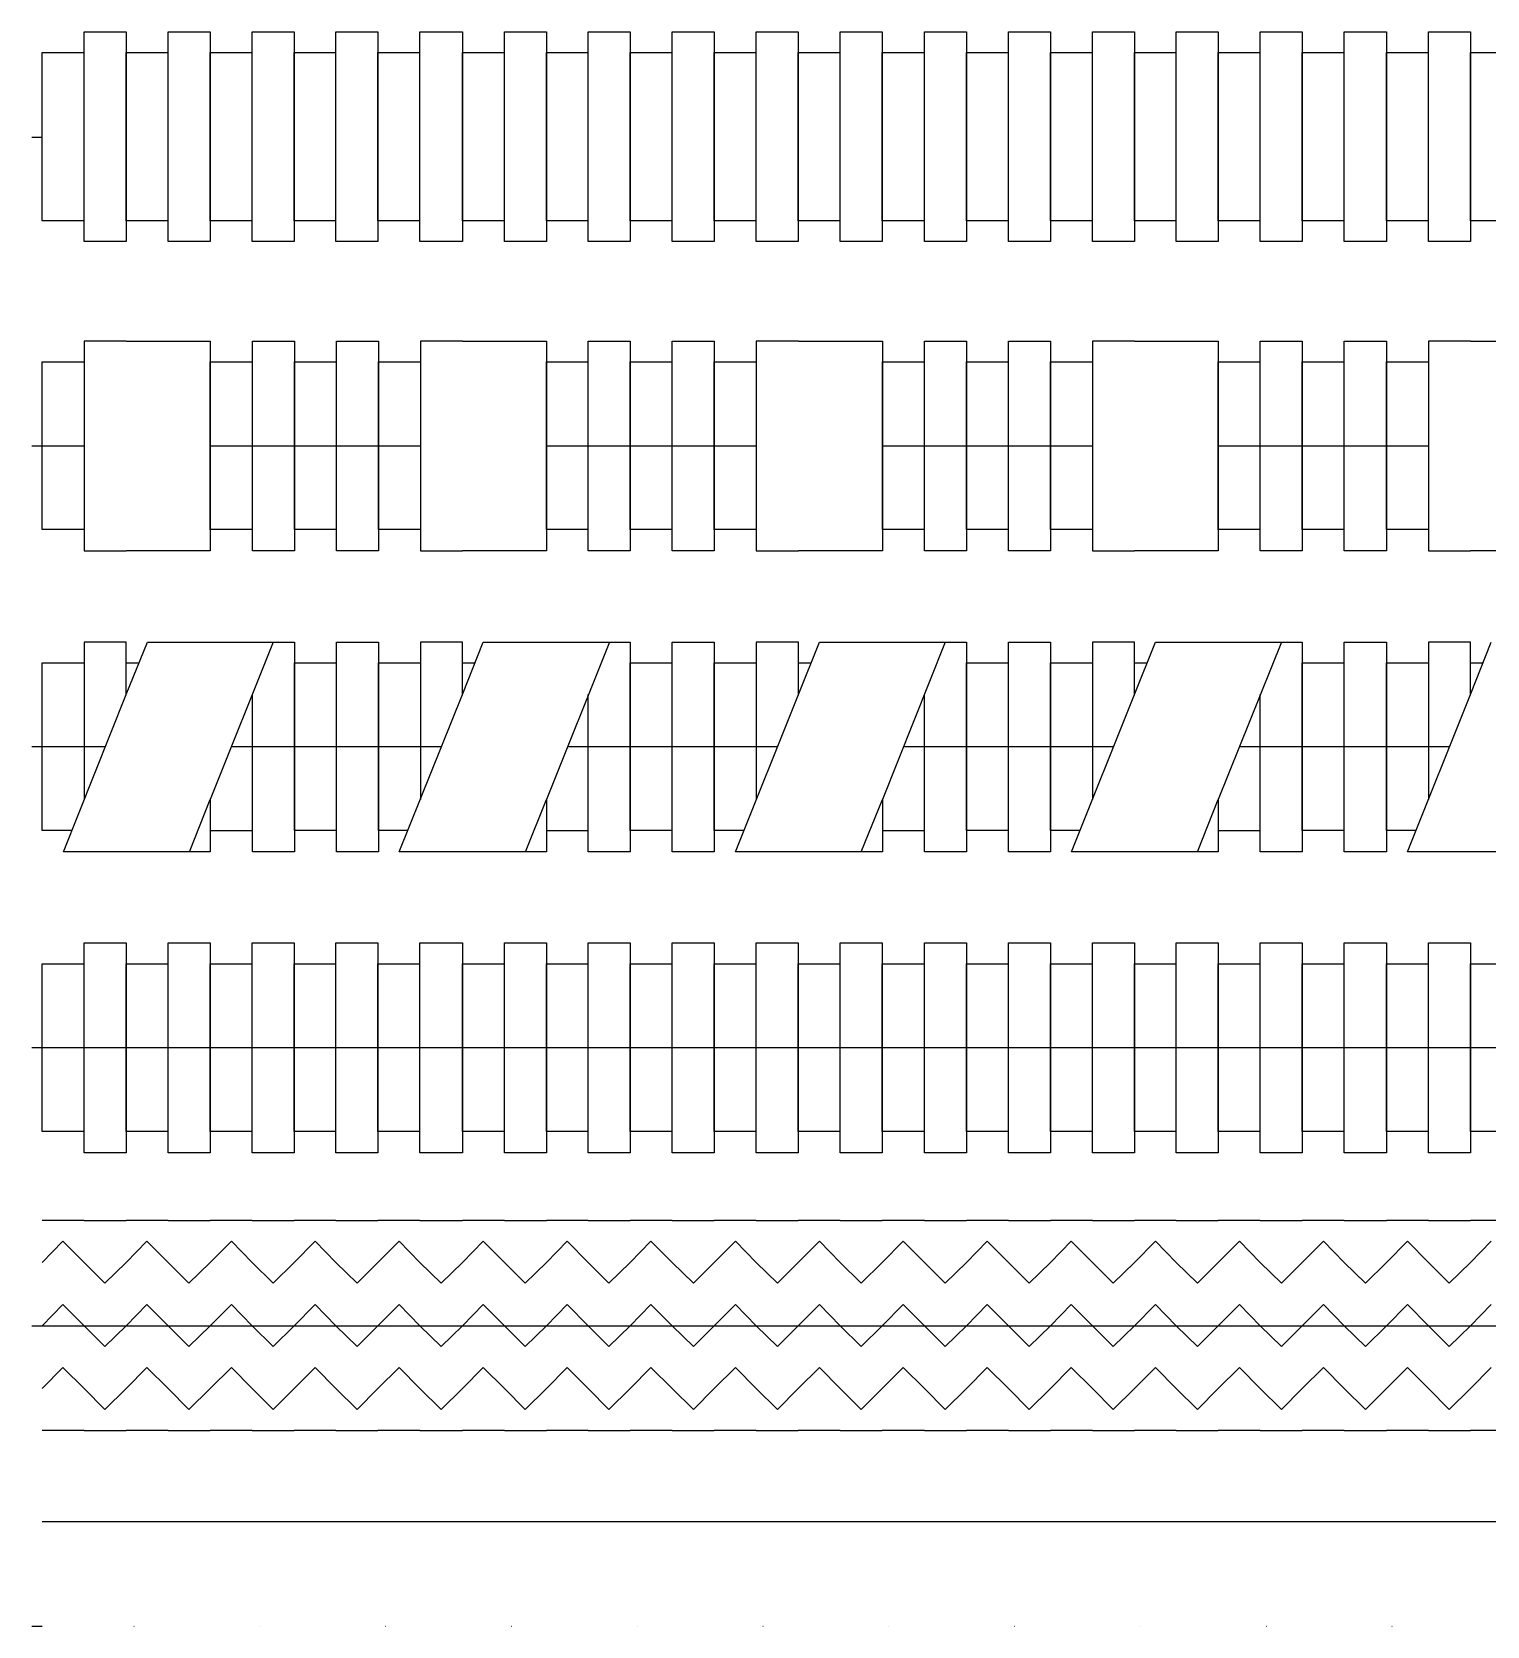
# Model space of a CAD drawing. Header units: inches. Extents: x 47316 to 59086, y 3141 to 11743.
# Drawn here: x 57351.02 to 57385.72, y 7499.19 to 7537.21 of the extents above; entities that cross this region are included whole.
import ezdxf

# ---------------------------------------------------------------- set-up
doc = ezdxf.new("R2010")
doc.units = ezdxf.units.IN
doc.header["$MEASUREMENT"] = 0

msp = doc.modelspace()

# ---------------------------------------------------------------- linework, layer by layer
at = {"color": 0, "lineweight": -3}
for p, q in [((57352.263, 7537.214), (57353.264, 7537.214)), ((57352.263, 7532.211), (57352.263, 7537.214)), ((57353.264, 7537.214), (57353.264, 7532.211)), ((57354.265, 7537.214), (57355.265, 7537.214)), ((57354.265, 7532.211), (57354.265, 7537.214)), ((57355.265, 7537.214), (57355.265, 7532.211)), ((57356.266, 7537.214), (57357.266, 7537.214)), ((57356.266, 7532.211), (57356.266, 7537.214)), ((57357.266, 7537.214), (57357.266, 7532.211)), ((57358.267, 7537.214), (57359.268, 7537.214)), ((57358.267, 7532.211), (57358.267, 7537.214)), ((57359.268, 7537.214), (57359.268, 7532.211)), ((57360.268, 7537.214), (57361.281, 7537.214)), ((57360.268, 7532.211), (57360.268, 7537.214)), ((57361.281, 7537.214), (57361.281, 7532.211)), ((57362.282, 7537.214), (57363.283, 7537.214)), ((57362.282, 7532.211), (57362.282, 7537.214)), ((57363.283, 7537.214), (57363.283, 7532.211)), ((57364.283, 7537.214), (57365.284, 7537.214)), ((57364.283, 7532.211), (57364.283, 7537.214)), ((57365.284, 7537.214), (57365.284, 7532.211)), ((57366.284, 7537.214), (57367.285, 7537.214)), ((57366.284, 7532.211), (57366.284, 7537.214)), ((57367.285, 7537.214), (57367.285, 7532.211)), ((57368.286, 7537.214), (57369.286, 7537.214)), ((57368.286, 7532.211), (57368.286, 7537.214)), ((57369.286, 7537.214), (57369.286, 7532.211)), ((57370.287, 7537.214), (57371.287, 7537.214)), ((57370.287, 7532.211), (57370.287, 7537.214)), ((57371.287, 7537.214), (57371.287, 7532.211)), ((57372.3, 7537.214), (57373.301, 7537.214)), ((57372.3, 7532.211), (57372.3, 7537.214)), ((57373.301, 7537.214), (57373.301, 7532.211)), ((57374.302, 7537.214), (57375.302, 7537.214)), ((57374.302, 7532.211), (57374.302, 7537.214)), ((57375.302, 7537.214), (57375.302, 7532.211)), ((57376.303, 7537.214), (57377.304, 7537.214)), ((57376.303, 7532.211), (57376.303, 7537.214)), ((57377.304, 7537.214), (57377.304, 7532.211)), ((57378.304, 7537.214), (57379.305, 7537.214)), ((57378.304, 7532.211), (57378.304, 7537.214)), ((57379.305, 7537.214), (57379.305, 7532.211)), ((57380.305, 7537.214), (57381.306, 7537.214)), ((57380.305, 7532.211), (57380.305, 7537.214)), ((57381.306, 7537.214), (57381.306, 7532.211)), ((57382.307, 7537.214), (57383.32, 7537.214)), ((57382.307, 7532.211), (57382.307, 7537.214)), ((57383.32, 7537.214), (57383.32, 7532.211)), ((57384.32, 7537.214), (57385.321, 7537.214)), ((57384.32, 7532.211), (57384.32, 7537.214)), ((57385.321, 7537.214), (57385.321, 7532.211)), ((57351.263, 7532.705), (57351.263, 7536.72)), ((57351.263, 7536.72), (57352.263, 7536.72)), ((57353.264, 7532.705), (57353.264, 7536.72)), ((57353.264, 7536.72), (57354.265, 7536.72)), ((57355.265, 7532.705), (57355.265, 7536.72)), ((57355.265, 7536.72), (57356.266, 7536.72)), ((57357.266, 7532.705), (57357.266, 7536.72)), ((57357.266, 7536.72), (57358.267, 7536.72)), ((57359.268, 7532.705), (57359.268, 7536.72)), ((57359.268, 7536.72), (57360.268, 7536.72)), ((57361.281, 7532.705), (57361.281, 7536.72)), ((57361.281, 7536.72), (57362.282, 7536.72)), ((57363.283, 7532.705), (57363.283, 7536.72)), ((57363.283, 7536.72), (57364.283, 7536.72)), ((57365.284, 7532.705), (57365.284, 7536.72)), ((57365.284, 7536.72), (57366.284, 7536.72)), ((57367.285, 7532.705), (57367.285, 7536.72)), ((57367.285, 7536.72), (57368.286, 7536.72)), ((57369.286, 7532.705), (57369.286, 7536.72)), ((57369.286, 7536.72), (57370.287, 7536.72)), ((57371.287, 7532.705), (57371.287, 7536.72)), ((57371.287, 7536.72), (57372.3, 7536.72)), ((57373.301, 7532.705), (57373.301, 7536.72)), ((57373.301, 7536.72), (57374.302, 7536.72)), ((57375.302, 7532.705), (57375.302, 7536.72)), ((57375.302, 7536.72), (57376.303, 7536.72)), ((57377.304, 7532.705), (57377.304, 7536.72)), ((57377.304, 7536.72), (57378.304, 7536.72)), ((57379.305, 7532.705), (57379.305, 7536.72)), ((57379.305, 7536.72), (57380.305, 7536.72)), ((57381.306, 7532.705), (57381.306, 7536.72)), ((57381.306, 7536.72), (57382.307, 7536.72)), ((57383.32, 7532.705), (57383.32, 7536.72)), ((57383.32, 7536.72), (57384.32, 7536.72)), ((57385.321, 7532.705), (57385.321, 7536.72)), ((57385.321, 7536.72), (57386.321, 7536.72)), ((57351.016, 7534.706), (57351.263, 7534.706)), ((57352.263, 7532.705), (57351.263, 7532.705)), ((57354.265, 7532.705), (57353.264, 7532.705)), ((57356.266, 7532.705), (57355.265, 7532.705)), ((57358.267, 7532.705), (57357.266, 7532.705)), ((57360.268, 7532.705), (57359.268, 7532.705)), ((57362.282, 7532.705), (57361.281, 7532.705)), ((57364.283, 7532.705), (57363.283, 7532.705)), ((57366.284, 7532.705), (57365.284, 7532.705)), ((57368.286, 7532.705), (57367.285, 7532.705)), ((57370.287, 7532.705), (57369.286, 7532.705)), ((57372.3, 7532.705), (57371.287, 7532.705)), ((57374.302, 7532.705), (57373.301, 7532.705)), ((57376.303, 7532.705), (57375.302, 7532.705)), ((57378.304, 7532.705), (57377.304, 7532.705)), ((57380.305, 7532.705), (57379.305, 7532.705)), ((57382.307, 7532.705), (57381.306, 7532.705)), ((57384.32, 7532.705), (57383.32, 7532.705)), ((57386.321, 7532.705), (57385.321, 7532.705)), ((57353.264, 7532.211), (57352.263, 7532.211)), ((57355.265, 7532.211), (57354.265, 7532.211)), ((57357.266, 7532.211), (57356.266, 7532.211)), ((57359.268, 7532.211), (57358.267, 7532.211)), ((57361.281, 7532.211), (57360.268, 7532.211)), ((57363.283, 7532.211), (57362.282, 7532.211)), ((57365.284, 7532.211), (57364.283, 7532.211)), ((57367.285, 7532.211), (57366.284, 7532.211)), ((57369.286, 7532.211), (57368.286, 7532.211)), ((57371.287, 7532.211), (57370.287, 7532.211)), ((57373.301, 7532.211), (57372.3, 7532.211)), ((57375.302, 7532.211), (57374.302, 7532.211)), ((57377.304, 7532.211), (57376.303, 7532.211)), ((57379.305, 7532.211), (57378.304, 7532.211)), ((57381.306, 7532.211), (57380.305, 7532.211)), ((57383.32, 7532.211), (57382.307, 7532.211)), ((57385.321, 7532.211), (57384.32, 7532.211)), ((57353.264, 7529.839), (57352.263, 7529.839)), ((57352.263, 7529.839), (57352.263, 7524.836)), ((57353.264, 7529.839), (57355.265, 7529.839)), ((57355.265, 7529.839), (57355.265, 7524.836)), ((57356.278, 7529.839), (57357.279, 7529.839)), ((57356.278, 7524.836), (57356.278, 7529.839)), ((57357.279, 7529.839), (57357.279, 7524.836)), ((57358.279, 7529.839), (57359.28, 7529.839)), ((57358.279, 7524.836), (57358.279, 7529.839)), ((57359.28, 7529.839), (57359.28, 7524.836)), ((57361.281, 7529.839), (57360.281, 7529.839)), ((57360.281, 7529.839), (57360.281, 7524.836)), ((57361.281, 7529.839), (57363.283, 7529.839)), ((57363.283, 7529.839), (57363.283, 7524.836)), ((57364.283, 7529.839), (57365.284, 7529.839)), ((57364.283, 7524.836), (57364.283, 7529.839)), ((57365.284, 7529.839), (57365.284, 7524.836)), ((57366.284, 7529.839), (57367.285, 7529.839)), ((57366.284, 7524.836), (57366.284, 7529.839)), ((57367.285, 7529.839), (57367.285, 7524.836)), ((57369.299, 7529.839), (57368.286, 7529.839)), ((57368.286, 7529.839), (57368.286, 7524.836)), ((57369.299, 7529.839), (57371.3, 7529.839)), ((57371.3, 7529.839), (57371.3, 7524.836)), ((57372.3, 7529.839), (57373.301, 7529.839)), ((57372.3, 7524.836), (57372.3, 7529.839)), ((57373.301, 7529.839), (57373.301, 7524.836)), ((57374.302, 7529.839), (57375.302, 7529.839)), ((57374.302, 7524.836), (57374.302, 7529.839)), ((57375.302, 7529.839), (57375.302, 7524.836)), ((57377.304, 7529.839), (57376.303, 7529.839)), ((57376.303, 7529.839), (57376.303, 7524.836)), ((57377.304, 7529.839), (57379.305, 7529.839)), ((57379.305, 7529.839), (57379.305, 7524.836)), ((57380.305, 7529.839), (57381.306, 7529.839)), ((57380.305, 7524.836), (57380.305, 7529.839)), ((57381.306, 7529.839), (57381.306, 7524.836)), ((57382.307, 7529.839), (57383.32, 7529.839)), ((57382.307, 7524.836), (57382.307, 7529.839)), ((57383.32, 7529.839), (57383.32, 7524.836)), ((57385.321, 7529.839), (57384.32, 7529.839)), ((57384.32, 7529.839), (57384.32, 7524.836)), ((57385.321, 7529.839), (57387.322, 7529.839)), ((57351.263, 7525.342), (57351.263, 7529.345)), ((57351.263, 7529.345), (57352.263, 7529.345)), ((57355.265, 7525.342), (57355.265, 7529.345)), ((57355.265, 7529.345), (57356.278, 7529.345)), ((57357.279, 7525.342), (57357.279, 7529.345)), ((57357.279, 7529.345), (57358.279, 7529.345)), ((57359.28, 7525.342), (57359.28, 7529.345)), ((57359.28, 7529.345), (57360.281, 7529.345)), ((57363.283, 7525.342), (57363.283, 7529.345)), ((57363.283, 7529.345), (57364.283, 7529.345)), ((57365.284, 7525.342), (57365.284, 7529.345)), ((57365.284, 7529.345), (57366.284, 7529.345)), ((57367.285, 7525.342), (57367.285, 7529.345)), ((57367.285, 7529.345), (57368.286, 7529.345)), ((57371.3, 7525.342), (57371.3, 7529.345)), ((57371.3, 7529.345), (57372.3, 7529.345)), ((57373.301, 7525.342), (57373.301, 7529.345)), ((57373.301, 7529.345), (57374.302, 7529.345)), ((57375.302, 7525.342), (57375.302, 7529.345)), ((57375.302, 7529.345), (57376.303, 7529.345)), ((57379.305, 7525.342), (57379.305, 7529.345)), ((57379.305, 7529.345), (57380.305, 7529.345)), ((57381.306, 7525.342), (57381.306, 7529.345)), ((57381.306, 7529.345), (57382.307, 7529.345)), ((57383.32, 7525.342), (57383.32, 7529.345)), ((57383.32, 7529.345), (57384.32, 7529.345)), ((57351.016, 7527.344), (57351.263, 7527.344)), ((57351.263, 7527.344), (57352.263, 7527.344)), ((57355.265, 7527.344), (57357.279, 7527.344)), ((57357.279, 7527.344), (57359.28, 7527.344)), ((57359.28, 7527.344), (57360.281, 7527.344)), ((57363.283, 7527.344), (57365.284, 7527.344)), ((57365.284, 7527.344), (57367.285, 7527.344)), ((57367.285, 7527.344), (57368.286, 7527.344)), ((57371.3, 7527.344), (57373.301, 7527.344)), ((57373.301, 7527.344), (57375.302, 7527.344)), ((57375.302, 7527.344), (57376.303, 7527.344)), ((57379.305, 7527.344), (57381.306, 7527.344)), ((57381.306, 7527.344), (57383.32, 7527.344)), ((57383.32, 7527.344), (57384.32, 7527.344)), ((57352.263, 7525.342), (57351.263, 7525.342)), ((57356.278, 7525.342), (57355.265, 7525.342)), ((57358.279, 7525.342), (57357.279, 7525.342)), ((57360.281, 7525.342), (57359.28, 7525.342)), ((57364.283, 7525.342), (57363.283, 7525.342)), ((57366.284, 7525.342), (57365.284, 7525.342)), ((57368.286, 7525.342), (57367.285, 7525.342)), ((57372.3, 7525.342), (57371.3, 7525.342)), ((57374.302, 7525.342), (57373.301, 7525.342)), ((57376.303, 7525.342), (57375.302, 7525.342)), ((57380.305, 7525.342), (57379.305, 7525.342)), ((57382.307, 7525.342), (57381.306, 7525.342)), ((57384.32, 7525.342), (57383.32, 7525.342)), ((57352.263, 7524.836), (57353.264, 7524.836)), ((57355.265, 7524.836), (57353.264, 7524.836)), ((57357.279, 7524.836), (57356.278, 7524.836)), ((57359.28, 7524.836), (57358.279, 7524.836)), ((57360.281, 7524.836), (57361.281, 7524.836)), ((57363.283, 7524.836), (57361.281, 7524.836)), ((57365.284, 7524.836), (57364.283, 7524.836)), ((57367.285, 7524.836), (57366.284, 7524.836)), ((57368.286, 7524.836), (57369.299, 7524.836)), ((57371.3, 7524.836), (57369.299, 7524.836)), ((57373.301, 7524.836), (57372.3, 7524.836)), ((57375.302, 7524.836), (57374.302, 7524.836)), ((57376.303, 7524.836), (57377.304, 7524.836)), ((57379.305, 7524.836), (57377.304, 7524.836)), ((57381.306, 7524.836), (57380.305, 7524.836)), ((57383.32, 7524.836), (57382.307, 7524.836)), ((57384.32, 7524.836), (57385.321, 7524.836)), ((57387.322, 7524.836), (57385.321, 7524.836)), ((57353.264, 7522.662), (57352.263, 7522.662)), ((57352.263, 7522.662), (57352.263, 7518.906)), ((57353.264, 7521.414), (57353.264, 7522.662)), ((57353.264, 7521.414), (57353.77, 7522.662)), ((57353.77, 7522.662), (57355.265, 7522.662)), ((57355.265, 7522.662), (57357.279, 7522.662)), ((57356.772, 7522.662), (57355.265, 7518.906)), ((57357.279, 7522.662), (57357.279, 7517.659)), ((57358.279, 7522.662), (57359.28, 7522.662)), ((57358.279, 7517.659), (57358.279, 7522.662)), ((57359.28, 7522.662), (57359.28, 7517.659)), ((57361.281, 7522.662), (57360.281, 7522.662)), ((57360.281, 7522.662), (57360.281, 7518.906)), ((57361.281, 7521.414), (57361.281, 7522.662)), ((57361.281, 7521.414), (57361.775, 7522.662)), ((57361.775, 7522.662), (57363.283, 7522.662)), ((57363.283, 7522.662), (57365.284, 7522.662)), ((57364.79, 7522.662), (57363.283, 7518.906)), ((57365.284, 7522.662), (57365.284, 7517.659)), ((57366.284, 7522.662), (57367.285, 7522.662)), ((57366.284, 7517.659), (57366.284, 7522.662)), ((57367.285, 7522.662), (57367.285, 7517.659)), ((57369.299, 7522.662), (57368.286, 7522.662)), ((57368.286, 7522.662), (57368.286, 7518.906)), ((57369.299, 7521.414), (57369.299, 7522.662)), ((57369.299, 7521.414), (57369.793, 7522.662)), ((57369.793, 7522.662), (57371.3, 7522.662)), ((57371.3, 7522.662), (57373.301, 7522.662)), ((57372.795, 7522.662), (57371.3, 7518.906)), ((57373.301, 7522.662), (57373.301, 7517.659)), ((57374.302, 7522.662), (57375.302, 7522.662)), ((57374.302, 7517.659), (57374.302, 7522.662)), ((57375.302, 7522.662), (57375.302, 7517.659)), ((57377.304, 7522.662), (57376.303, 7522.662)), ((57376.303, 7522.662), (57376.303, 7518.906)), ((57377.304, 7521.414), (57377.304, 7522.662)), ((57377.304, 7521.414), (57377.81, 7522.662)), ((57377.81, 7522.662), (57379.305, 7522.662)), ((57379.305, 7522.662), (57381.306, 7522.662)), ((57380.812, 7522.662), (57379.305, 7518.906)), ((57381.306, 7522.662), (57381.306, 7517.659)), ((57382.307, 7522.662), (57383.32, 7522.662)), ((57382.307, 7517.659), (57382.307, 7522.662)), ((57383.32, 7522.662), (57383.32, 7517.659)), ((57385.321, 7522.662), (57384.32, 7522.662)), ((57384.32, 7522.662), (57384.32, 7518.906)), ((57385.321, 7521.414), (57385.321, 7522.662)), ((57385.321, 7521.414), (57385.815, 7522.662)), ((57351.263, 7518.165), (57351.263, 7522.168)), ((57351.263, 7522.168), (57352.263, 7522.168)), ((57353.264, 7522.168), (57353.573, 7522.168)), ((57357.279, 7518.165), (57357.279, 7522.168)), ((57357.279, 7522.168), (57358.279, 7522.168)), ((57359.28, 7518.165), (57359.28, 7522.168)), ((57359.28, 7522.168), (57360.281, 7522.168)), ((57361.281, 7522.168), (57361.578, 7522.168)), ((57365.284, 7518.165), (57365.284, 7522.168)), ((57365.284, 7522.168), (57366.284, 7522.168)), ((57367.285, 7518.165), (57367.285, 7522.168)), ((57367.285, 7522.168), (57368.286, 7522.168)), ((57369.299, 7522.168), (57369.595, 7522.168)), ((57373.301, 7518.165), (57373.301, 7522.168)), ((57373.301, 7522.168), (57374.302, 7522.168)), ((57375.302, 7518.165), (57375.302, 7522.168)), ((57375.302, 7522.168), (57376.303, 7522.168)), ((57377.304, 7522.168), (57377.6, 7522.168)), ((57381.306, 7518.165), (57381.306, 7522.168)), ((57381.306, 7522.168), (57382.307, 7522.168)), ((57383.32, 7518.165), (57383.32, 7522.168)), ((57383.32, 7522.168), (57384.32, 7522.168)), ((57385.321, 7522.168), (57385.617, 7522.168)), ((57351.769, 7517.659), (57353.264, 7521.414)), ((57356.278, 7517.659), (57356.278, 7521.414)), ((57359.774, 7517.659), (57361.281, 7521.414)), ((57364.283, 7517.659), (57364.283, 7521.414)), ((57367.791, 7517.659), (57369.299, 7521.414)), ((57372.3, 7517.659), (57372.3, 7521.414)), ((57375.809, 7517.659), (57377.304, 7521.414)), ((57380.305, 7517.659), (57380.305, 7521.414)), ((57383.814, 7517.659), (57385.321, 7521.414)), ((57351.016, 7520.166), (57351.263, 7520.166)), ((57351.263, 7520.166), (57352.77, 7520.166)), ((57355.772, 7520.166), (57357.279, 7520.166)), ((57357.279, 7520.166), (57359.28, 7520.166)), ((57359.28, 7520.166), (57360.775, 7520.166)), ((57363.789, 7520.166), (57365.284, 7520.166)), ((57365.284, 7520.166), (57367.285, 7520.166)), ((57367.285, 7520.166), (57368.792, 7520.166)), ((57371.794, 7520.166), (57373.301, 7520.166)), ((57373.301, 7520.166), (57375.302, 7520.166)), ((57375.302, 7520.166), (57376.809, 7520.166)), ((57379.811, 7520.166), (57381.306, 7520.166)), ((57381.306, 7520.166), (57383.32, 7520.166)), ((57383.32, 7520.166), (57384.814, 7520.166)), ((57354.771, 7517.659), (57355.265, 7518.906)), ((57355.265, 7518.906), (57355.265, 7517.659)), ((57362.788, 7517.659), (57363.283, 7518.906)), ((57363.283, 7518.906), (57363.283, 7517.659)), ((57370.793, 7517.659), (57371.3, 7518.906)), ((57371.3, 7518.906), (57371.3, 7517.659)), ((57378.811, 7517.659), (57379.305, 7518.906)), ((57379.305, 7518.906), (57379.305, 7517.659)), ((57351.967, 7518.165), (57351.263, 7518.165)), ((57355.265, 7518.165), (57356.278, 7518.165)), ((57358.279, 7518.165), (57357.279, 7518.165)), ((57359.984, 7518.165), (57359.28, 7518.165)), ((57363.283, 7518.165), (57364.283, 7518.165)), ((57366.284, 7518.165), (57365.284, 7518.165)), ((57367.989, 7518.165), (57367.285, 7518.165)), ((57371.3, 7518.165), (57372.3, 7518.165)), ((57374.302, 7518.165), (57373.301, 7518.165)), ((57376.006, 7518.165), (57375.302, 7518.165)), ((57379.305, 7518.165), (57380.305, 7518.165)), ((57382.307, 7518.165), (57381.306, 7518.165)), ((57384.011, 7518.165), (57383.32, 7518.165)), ((57353.264, 7517.659), (57351.769, 7517.659)), ((57355.265, 7517.659), (57353.264, 7517.659)), ((57357.279, 7517.659), (57356.278, 7517.659)), ((57359.28, 7517.659), (57358.279, 7517.659)), ((57361.281, 7517.659), (57359.774, 7517.659)), ((57363.283, 7517.659), (57361.281, 7517.659)), ((57365.284, 7517.659), (57364.283, 7517.659)), ((57367.285, 7517.659), (57366.284, 7517.659)), ((57369.299, 7517.659), (57367.791, 7517.659)), ((57371.3, 7517.659), (57369.299, 7517.659)), ((57373.301, 7517.659), (57372.3, 7517.659)), ((57375.302, 7517.659), (57374.302, 7517.659)), ((57377.304, 7517.659), (57375.809, 7517.659)), ((57379.305, 7517.659), (57377.304, 7517.659)), ((57381.306, 7517.659), (57380.305, 7517.659)), ((57383.32, 7517.659), (57382.307, 7517.659)), ((57385.321, 7517.659), (57383.814, 7517.659)), ((57387.322, 7517.659), (57385.321, 7517.659)), ((57352.263, 7515.484), (57353.264, 7515.484)), ((57352.263, 7510.481), (57352.263, 7515.484)), ((57353.264, 7515.484), (57353.264, 7510.481)), ((57354.265, 7515.484), (57355.265, 7515.484)), ((57354.265, 7510.481), (57354.265, 7515.484)), ((57355.265, 7515.484), (57355.265, 7510.481)), ((57356.266, 7515.484), (57357.266, 7515.484)), ((57356.266, 7510.481), (57356.266, 7515.484)), ((57357.266, 7515.484), (57357.266, 7510.481)), ((57358.267, 7515.484), (57359.268, 7515.484)), ((57358.267, 7510.481), (57358.267, 7515.484)), ((57359.268, 7515.484), (57359.268, 7510.481)), ((57360.268, 7515.484), (57361.281, 7515.484)), ((57360.268, 7510.481), (57360.268, 7515.484)), ((57361.281, 7515.484), (57361.281, 7510.481)), ((57362.282, 7515.484), (57363.283, 7515.484)), ((57362.282, 7510.481), (57362.282, 7515.484)), ((57363.283, 7515.484), (57363.283, 7510.481)), ((57364.283, 7515.484), (57365.284, 7515.484)), ((57364.283, 7510.481), (57364.283, 7515.484)), ((57365.284, 7515.484), (57365.284, 7510.481)), ((57366.284, 7515.484), (57367.285, 7515.484)), ((57366.284, 7510.481), (57366.284, 7515.484)), ((57367.285, 7515.484), (57367.285, 7510.481)), ((57368.286, 7515.484), (57369.286, 7515.484)), ((57368.286, 7510.481), (57368.286, 7515.484)), ((57369.286, 7515.484), (57369.286, 7510.481)), ((57370.287, 7515.484), (57371.287, 7515.484)), ((57370.287, 7510.481), (57370.287, 7515.484)), ((57371.287, 7515.484), (57371.287, 7510.481)), ((57372.3, 7515.484), (57373.301, 7515.484)), ((57372.3, 7510.481), (57372.3, 7515.484)), ((57373.301, 7515.484), (57373.301, 7510.481)), ((57374.302, 7515.484), (57375.302, 7515.484)), ((57374.302, 7510.481), (57374.302, 7515.484)), ((57375.302, 7515.484), (57375.302, 7510.481)), ((57376.303, 7515.484), (57377.304, 7515.484)), ((57376.303, 7510.481), (57376.303, 7515.484)), ((57377.304, 7515.484), (57377.304, 7510.481)), ((57378.304, 7515.484), (57379.305, 7515.484)), ((57378.304, 7510.481), (57378.304, 7515.484)), ((57379.305, 7515.484), (57379.305, 7510.481)), ((57380.305, 7515.484), (57381.306, 7515.484)), ((57380.305, 7510.481), (57380.305, 7515.484)), ((57381.306, 7515.484), (57381.306, 7510.481)), ((57382.307, 7515.484), (57383.32, 7515.484)), ((57382.307, 7510.481), (57382.307, 7515.484)), ((57383.32, 7515.484), (57383.32, 7510.481)), ((57384.32, 7515.484), (57385.321, 7515.484)), ((57384.32, 7510.481), (57384.32, 7515.484)), ((57385.321, 7515.484), (57385.321, 7510.481)), ((57351.263, 7510.988), (57351.263, 7514.99)), ((57351.263, 7514.99), (57352.263, 7514.99)), ((57353.264, 7510.988), (57353.264, 7514.99)), ((57353.264, 7514.99), (57354.265, 7514.99)), ((57355.265, 7510.988), (57355.265, 7514.99)), ((57355.265, 7514.99), (57356.266, 7514.99)), ((57357.266, 7510.988), (57357.266, 7514.99)), ((57357.266, 7514.99), (57358.267, 7514.99)), ((57359.268, 7510.988), (57359.268, 7514.99)), ((57359.268, 7514.99), (57360.268, 7514.99)), ((57361.281, 7510.988), (57361.281, 7514.99)), ((57361.281, 7514.99), (57362.282, 7514.99)), ((57363.283, 7510.988), (57363.283, 7514.99)), ((57363.283, 7514.99), (57364.283, 7514.99)), ((57365.284, 7510.988), (57365.284, 7514.99)), ((57365.284, 7514.99), (57366.284, 7514.99)), ((57367.285, 7510.988), (57367.285, 7514.99)), ((57367.285, 7514.99), (57368.286, 7514.99)), ((57369.286, 7510.988), (57369.286, 7514.99)), ((57369.286, 7514.99), (57370.287, 7514.99)), ((57371.287, 7510.988), (57371.287, 7514.99)), ((57371.287, 7514.99), (57372.3, 7514.99)), ((57373.301, 7510.988), (57373.301, 7514.99)), ((57373.301, 7514.99), (57374.302, 7514.99)), ((57375.302, 7510.988), (57375.302, 7514.99)), ((57375.302, 7514.99), (57376.303, 7514.99)), ((57377.304, 7510.988), (57377.304, 7514.99)), ((57377.304, 7514.99), (57378.304, 7514.99)), ((57379.305, 7510.988), (57379.305, 7514.99)), ((57379.305, 7514.99), (57380.305, 7514.99)), ((57381.306, 7510.988), (57381.306, 7514.99)), ((57381.306, 7514.99), (57382.307, 7514.99)), ((57383.32, 7510.988), (57383.32, 7514.99)), ((57383.32, 7514.99), (57384.32, 7514.99)), ((57385.321, 7510.988), (57385.321, 7514.99)), ((57385.321, 7514.99), (57386.321, 7514.99)), ((57351.016, 7512.989), (57351.263, 7512.989)), ((57351.263, 7512.989), (57353.264, 7512.989)), ((57353.264, 7512.989), (57355.265, 7512.989)), ((57355.265, 7512.989), (57357.266, 7512.989)), ((57357.266, 7512.989), (57359.268, 7512.989)), ((57359.268, 7512.989), (57361.281, 7512.989)), ((57361.281, 7512.989), (57363.283, 7512.989)), ((57363.283, 7512.989), (57365.284, 7512.989)), ((57365.284, 7512.989), (57367.285, 7512.989)), ((57367.285, 7512.989), (57369.286, 7512.989)), ((57369.286, 7512.989), (57371.287, 7512.989)), ((57371.287, 7512.989), (57373.301, 7512.989)), ((57373.301, 7512.989), (57375.302, 7512.989)), ((57375.302, 7512.989), (57377.304, 7512.989)), ((57377.304, 7512.989), (57379.305, 7512.989)), ((57379.305, 7512.989), (57381.306, 7512.989)), ((57381.306, 7512.989), (57383.32, 7512.989)), ((57383.32, 7512.989), (57385.321, 7512.989)), ((57385.321, 7512.989), (57387.322, 7512.989)), ((57352.263, 7510.988), (57351.263, 7510.988)), ((57354.265, 7510.988), (57353.264, 7510.988)), ((57356.266, 7510.988), (57355.265, 7510.988)), ((57358.267, 7510.988), (57357.266, 7510.988)), ((57360.268, 7510.988), (57359.268, 7510.988)), ((57362.282, 7510.988), (57361.281, 7510.988)), ((57364.283, 7510.988), (57363.283, 7510.988)), ((57366.284, 7510.988), (57365.284, 7510.988)), ((57368.286, 7510.988), (57367.285, 7510.988)), ((57370.287, 7510.988), (57369.286, 7510.988)), ((57372.3, 7510.988), (57371.287, 7510.988)), ((57374.302, 7510.988), (57373.301, 7510.988)), ((57376.303, 7510.988), (57375.302, 7510.988)), ((57378.304, 7510.988), (57377.304, 7510.988)), ((57380.305, 7510.988), (57379.305, 7510.988)), ((57382.307, 7510.988), (57381.306, 7510.988)), ((57384.32, 7510.988), (57383.32, 7510.988)), ((57386.321, 7510.988), (57385.321, 7510.988)), ((57353.264, 7510.481), (57352.263, 7510.481)), ((57355.265, 7510.481), (57354.265, 7510.481)), ((57357.266, 7510.481), (57356.266, 7510.481)), ((57359.268, 7510.481), (57358.267, 7510.481)), ((57361.281, 7510.481), (57360.268, 7510.481)), ((57363.283, 7510.481), (57362.282, 7510.481)), ((57365.284, 7510.481), (57364.283, 7510.481)), ((57367.285, 7510.481), (57366.284, 7510.481)), ((57369.286, 7510.481), (57368.286, 7510.481)), ((57371.287, 7510.481), (57370.287, 7510.481)), ((57373.301, 7510.481), (57372.3, 7510.481)), ((57375.302, 7510.481), (57374.302, 7510.481)), ((57377.304, 7510.481), (57376.303, 7510.481)), ((57379.305, 7510.481), (57378.304, 7510.481)), ((57381.306, 7510.481), (57380.305, 7510.481)), ((57383.32, 7510.481), (57382.307, 7510.481)), ((57385.321, 7510.481), (57384.32, 7510.481)), ((57352.263, 7508.863), (57351.263, 7508.863)), ((57352.263, 7508.863), (57353.264, 7508.863)), ((57354.265, 7508.863), (57353.264, 7508.863)), ((57354.265, 7508.863), (57355.265, 7508.863)), ((57356.266, 7508.863), (57355.265, 7508.863)), ((57356.266, 7508.863), (57357.266, 7508.863)), ((57358.267, 7508.863), (57357.266, 7508.863)), ((57358.267, 7508.863), (57359.268, 7508.863)), ((57360.268, 7508.863), (57359.268, 7508.863)), ((57360.268, 7508.863), (57361.281, 7508.863)), ((57362.282, 7508.863), (57361.281, 7508.863)), ((57362.282, 7508.863), (57363.283, 7508.863)), ((57364.283, 7508.863), (57363.283, 7508.863)), ((57364.283, 7508.863), (57365.284, 7508.863)), ((57366.284, 7508.863), (57365.284, 7508.863)), ((57366.284, 7508.863), (57367.285, 7508.863)), ((57368.286, 7508.863), (57367.285, 7508.863)), ((57368.286, 7508.863), (57369.286, 7508.863)), ((57370.287, 7508.863), (57369.286, 7508.863)), ((57370.287, 7508.863), (57371.287, 7508.863)), ((57372.3, 7508.863), (57371.287, 7508.863)), ((57372.3, 7508.863), (57373.301, 7508.863)), ((57374.302, 7508.863), (57373.301, 7508.863)), ((57374.302, 7508.863), (57375.302, 7508.863)), ((57376.303, 7508.863), (57375.302, 7508.863)), ((57376.303, 7508.863), (57377.304, 7508.863)), ((57378.304, 7508.863), (57377.304, 7508.863)), ((57378.304, 7508.863), (57379.305, 7508.863)), ((57380.305, 7508.863), (57379.305, 7508.863)), ((57380.305, 7508.863), (57381.306, 7508.863)), ((57382.307, 7508.863), (57381.306, 7508.863)), ((57382.307, 7508.863), (57383.32, 7508.863)), ((57384.32, 7508.863), (57383.32, 7508.863)), ((57384.32, 7508.863), (57385.321, 7508.863)), ((57386.321, 7508.863), (57385.321, 7508.863)), ((57351.263, 7507.863), (57351.757, 7508.369)), ((57351.757, 7508.369), (57352.263, 7507.863)), ((57353.264, 7507.863), (57353.758, 7508.369)), ((57353.758, 7508.369), (57354.265, 7507.863)), ((57355.265, 7507.863), (57355.772, 7508.369)), ((57355.772, 7508.369), (57356.266, 7507.863)), ((57357.266, 7507.863), (57357.773, 7508.369)), ((57357.773, 7508.369), (57358.267, 7507.863)), ((57359.268, 7507.863), (57359.774, 7508.369)), ((57359.774, 7508.369), (57360.268, 7507.863)), ((57361.281, 7507.863), (57361.775, 7508.369)), ((57361.775, 7508.369), (57362.282, 7507.863)), ((57363.283, 7507.863), (57363.777, 7508.369)), ((57363.777, 7508.369), (57364.283, 7507.863)), ((57365.284, 7507.863), (57365.778, 7508.369)), ((57365.778, 7508.369), (57366.284, 7507.863)), ((57367.285, 7507.863), (57367.791, 7508.369)), ((57367.791, 7508.369), (57368.286, 7507.863)), ((57369.286, 7507.863), (57369.793, 7508.369)), ((57369.793, 7508.369), (57370.287, 7507.863)), ((57371.287, 7507.863), (57371.794, 7508.369)), ((57371.794, 7508.369), (57372.3, 7507.863)), ((57373.301, 7507.863), (57373.795, 7508.369)), ((57373.795, 7508.369), (57374.302, 7507.863)), ((57375.302, 7507.863), (57375.796, 7508.369)), ((57375.796, 7508.369), (57376.303, 7507.863)), ((57377.304, 7507.863), (57377.81, 7508.369)), ((57377.81, 7508.369), (57378.304, 7507.863)), ((57379.305, 7507.863), (57379.811, 7508.369)), ((57379.811, 7508.369), (57380.305, 7507.863)), ((57381.306, 7507.863), (57381.812, 7508.369)), ((57381.812, 7508.369), (57382.307, 7507.863)), ((57383.32, 7507.863), (57383.814, 7508.369)), ((57383.814, 7508.369), (57384.32, 7507.863)), ((57385.321, 7507.863), (57385.815, 7508.369)), ((57352.758, 7507.368), (57352.263, 7507.863)), ((57353.264, 7507.863), (57352.758, 7507.368)), ((57354.759, 7507.368), (57354.265, 7507.863)), ((57355.265, 7507.863), (57354.759, 7507.368)), ((57356.772, 7507.368), (57356.266, 7507.863)), ((57357.266, 7507.863), (57356.772, 7507.368)), ((57358.774, 7507.368), (57358.267, 7507.863)), ((57359.268, 7507.863), (57358.774, 7507.368)), ((57360.775, 7507.368), (57360.268, 7507.863)), ((57361.281, 7507.863), (57360.775, 7507.368)), ((57362.776, 7507.368), (57362.282, 7507.863)), ((57363.283, 7507.863), (57362.776, 7507.368)), ((57364.777, 7507.368), (57364.283, 7507.863)), ((57365.284, 7507.863), (57364.777, 7507.368)), ((57366.791, 7507.368), (57366.284, 7507.863)), ((57367.285, 7507.863), (57366.791, 7507.368)), ((57368.792, 7507.368), (57368.286, 7507.863)), ((57369.286, 7507.863), (57368.792, 7507.368)), ((57370.793, 7507.368), (57370.287, 7507.863)), ((57371.287, 7507.863), (57370.793, 7507.368)), ((57372.795, 7507.368), (57372.3, 7507.863)), ((57373.301, 7507.863), (57372.795, 7507.368)), ((57374.796, 7507.368), (57374.302, 7507.863)), ((57375.302, 7507.863), (57374.796, 7507.368)), ((57376.797, 7507.368), (57376.303, 7507.863)), ((57377.304, 7507.863), (57376.797, 7507.368)), ((57378.811, 7507.368), (57378.304, 7507.863)), ((57379.305, 7507.863), (57378.811, 7507.368)), ((57380.812, 7507.368), (57380.305, 7507.863)), ((57381.306, 7507.863), (57380.812, 7507.368)), ((57382.813, 7507.368), (57382.307, 7507.863)), ((57383.32, 7507.863), (57382.813, 7507.368)), ((57384.814, 7507.368), (57384.32, 7507.863)), ((57385.321, 7507.863), (57384.814, 7507.368)), ((57351.263, 7506.355), (57351.757, 7506.862)), ((57351.757, 7506.862), (57352.263, 7506.355)), ((57353.264, 7506.355), (57353.758, 7506.862)), ((57353.758, 7506.862), (57354.265, 7506.355)), ((57355.265, 7506.355), (57355.772, 7506.862)), ((57355.772, 7506.862), (57356.266, 7506.355)), ((57357.266, 7506.355), (57357.773, 7506.862)), ((57357.773, 7506.862), (57358.267, 7506.355)), ((57359.268, 7506.355), (57359.774, 7506.862)), ((57359.774, 7506.862), (57360.268, 7506.355)), ((57361.281, 7506.355), (57361.775, 7506.862)), ((57361.775, 7506.862), (57362.282, 7506.355)), ((57363.283, 7506.355), (57363.777, 7506.862)), ((57363.777, 7506.862), (57364.283, 7506.355)), ((57365.284, 7506.355), (57365.778, 7506.862)), ((57365.778, 7506.862), (57366.284, 7506.355)), ((57367.285, 7506.355), (57367.791, 7506.862)), ((57367.791, 7506.862), (57368.286, 7506.355)), ((57369.286, 7506.355), (57369.793, 7506.862)), ((57369.793, 7506.862), (57370.287, 7506.355)), ((57371.287, 7506.355), (57371.794, 7506.862)), ((57371.794, 7506.862), (57372.3, 7506.355)), ((57373.301, 7506.355), (57373.795, 7506.862)), ((57373.795, 7506.862), (57374.302, 7506.355)), ((57375.302, 7506.355), (57375.796, 7506.862)), ((57375.796, 7506.862), (57376.303, 7506.355)), ((57377.304, 7506.355), (57377.81, 7506.862)), ((57377.81, 7506.862), (57378.304, 7506.355)), ((57379.305, 7506.355), (57379.811, 7506.862)), ((57379.811, 7506.862), (57380.305, 7506.355)), ((57381.306, 7506.355), (57381.812, 7506.862)), ((57381.812, 7506.862), (57382.307, 7506.355)), ((57383.32, 7506.355), (57383.814, 7506.862)), ((57383.814, 7506.862), (57384.32, 7506.355)), ((57385.321, 7506.355), (57385.815, 7506.862)), ((57351.016, 7506.355), (57351.263, 7506.355)), ((57351.263, 7506.355), (57352.263, 7506.355)), ((57352.263, 7506.355), (57352.758, 7505.861)), ((57352.263, 7506.355), (57353.264, 7506.355)), ((57352.758, 7505.861), (57353.264, 7506.355)), ((57353.264, 7506.355), (57354.265, 7506.355)), ((57354.265, 7506.355), (57354.759, 7505.861)), ((57354.265, 7506.355), (57355.265, 7506.355)), ((57354.759, 7505.861), (57355.265, 7506.355)), ((57355.265, 7506.355), (57356.266, 7506.355)), ((57356.266, 7506.355), (57356.772, 7505.861)), ((57356.266, 7506.355), (57357.266, 7506.355)), ((57356.772, 7505.861), (57357.266, 7506.355)), ((57357.266, 7506.355), (57358.267, 7506.355)), ((57358.267, 7506.355), (57358.774, 7505.861)), ((57358.267, 7506.355), (57359.268, 7506.355)), ((57358.774, 7505.861), (57359.268, 7506.355)), ((57359.268, 7506.355), (57360.268, 7506.355)), ((57360.268, 7506.355), (57360.775, 7505.861)), ((57360.268, 7506.355), (57361.281, 7506.355)), ((57360.775, 7505.861), (57361.281, 7506.355)), ((57361.281, 7506.355), (57362.282, 7506.355)), ((57362.282, 7506.355), (57362.776, 7505.861)), ((57362.282, 7506.355), (57363.283, 7506.355)), ((57362.776, 7505.861), (57363.283, 7506.355)), ((57363.283, 7506.355), (57364.283, 7506.355)), ((57364.283, 7506.355), (57364.777, 7505.861)), ((57364.283, 7506.355), (57365.284, 7506.355)), ((57364.777, 7505.861), (57365.284, 7506.355)), ((57365.284, 7506.355), (57366.284, 7506.355)), ((57366.284, 7506.355), (57366.791, 7505.861)), ((57366.284, 7506.355), (57367.285, 7506.355)), ((57366.791, 7505.861), (57367.285, 7506.355)), ((57367.285, 7506.355), (57368.286, 7506.355)), ((57368.286, 7506.355), (57368.792, 7505.861)), ((57368.286, 7506.355), (57369.286, 7506.355)), ((57368.792, 7505.861), (57369.286, 7506.355)), ((57369.286, 7506.355), (57370.287, 7506.355)), ((57370.287, 7506.355), (57370.793, 7505.861)), ((57370.287, 7506.355), (57371.287, 7506.355)), ((57370.793, 7505.861), (57371.287, 7506.355)), ((57371.287, 7506.355), (57372.3, 7506.355)), ((57372.3, 7506.355), (57372.795, 7505.861)), ((57372.3, 7506.355), (57373.301, 7506.355)), ((57372.795, 7505.861), (57373.301, 7506.355)), ((57373.301, 7506.355), (57374.302, 7506.355)), ((57374.302, 7506.355), (57374.796, 7505.861)), ((57374.302, 7506.355), (57375.302, 7506.355)), ((57374.796, 7505.861), (57375.302, 7506.355)), ((57375.302, 7506.355), (57376.303, 7506.355)), ((57376.303, 7506.355), (57376.797, 7505.861)), ((57376.303, 7506.355), (57377.304, 7506.355)), ((57376.797, 7505.861), (57377.304, 7506.355)), ((57377.304, 7506.355), (57378.304, 7506.355)), ((57378.304, 7506.355), (57378.811, 7505.861)), ((57378.304, 7506.355), (57379.305, 7506.355)), ((57378.811, 7505.861), (57379.305, 7506.355)), ((57379.305, 7506.355), (57380.305, 7506.355)), ((57380.305, 7506.355), (57380.812, 7505.861)), ((57380.305, 7506.355), (57381.306, 7506.355)), ((57380.812, 7505.861), (57381.306, 7506.355)), ((57381.306, 7506.355), (57382.307, 7506.355)), ((57382.307, 7506.355), (57382.813, 7505.861)), ((57382.307, 7506.355), (57383.32, 7506.355)), ((57382.813, 7505.861), (57383.32, 7506.355)), ((57383.32, 7506.355), (57384.32, 7506.355)), ((57384.32, 7506.355), (57384.814, 7505.861)), ((57384.32, 7506.355), (57385.321, 7506.355)), ((57384.814, 7505.861), (57385.321, 7506.355)), ((57385.321, 7506.355), (57386.321, 7506.355)), ((57351.263, 7504.861), (57351.757, 7505.355)), ((57351.757, 7505.355), (57352.263, 7504.861)), ((57353.264, 7504.861), (57353.758, 7505.355)), ((57353.758, 7505.355), (57354.265, 7504.861)), ((57355.265, 7504.861), (57355.772, 7505.355)), ((57355.772, 7505.355), (57356.266, 7504.861)), ((57357.266, 7504.861), (57357.773, 7505.355)), ((57357.773, 7505.355), (57358.267, 7504.861)), ((57359.268, 7504.861), (57359.774, 7505.355)), ((57359.774, 7505.355), (57360.268, 7504.861)), ((57361.281, 7504.861), (57361.775, 7505.355)), ((57361.775, 7505.355), (57362.282, 7504.861)), ((57363.283, 7504.861), (57363.777, 7505.355)), ((57363.777, 7505.355), (57364.283, 7504.861)), ((57365.284, 7504.861), (57365.778, 7505.355)), ((57365.778, 7505.355), (57366.284, 7504.861)), ((57367.285, 7504.861), (57367.791, 7505.355)), ((57367.791, 7505.355), (57368.286, 7504.861)), ((57369.286, 7504.861), (57369.793, 7505.355)), ((57369.793, 7505.355), (57370.287, 7504.861)), ((57371.287, 7504.861), (57371.794, 7505.355)), ((57371.794, 7505.355), (57372.3, 7504.861)), ((57373.301, 7504.861), (57373.795, 7505.355)), ((57373.795, 7505.355), (57374.302, 7504.861)), ((57375.302, 7504.861), (57375.796, 7505.355)), ((57375.796, 7505.355), (57376.303, 7504.861)), ((57377.304, 7504.861), (57377.81, 7505.355)), ((57377.81, 7505.355), (57378.304, 7504.861)), ((57379.305, 7504.861), (57379.811, 7505.355)), ((57379.811, 7505.355), (57380.305, 7504.861)), ((57381.306, 7504.861), (57381.812, 7505.355)), ((57381.812, 7505.355), (57382.307, 7504.861)), ((57383.32, 7504.861), (57383.814, 7505.355)), ((57383.814, 7505.355), (57384.32, 7504.861)), ((57385.321, 7504.861), (57385.815, 7505.355)), ((57352.758, 7504.354), (57352.263, 7504.861)), ((57353.264, 7504.861), (57352.758, 7504.354)), ((57354.759, 7504.354), (57354.265, 7504.861)), ((57355.265, 7504.861), (57354.759, 7504.354)), ((57356.772, 7504.354), (57356.266, 7504.861)), ((57357.266, 7504.861), (57356.772, 7504.354)), ((57358.774, 7504.354), (57358.267, 7504.861)), ((57359.268, 7504.861), (57358.774, 7504.354)), ((57360.775, 7504.354), (57360.268, 7504.861)), ((57361.281, 7504.861), (57360.775, 7504.354)), ((57362.776, 7504.354), (57362.282, 7504.861)), ((57363.283, 7504.861), (57362.776, 7504.354)), ((57364.777, 7504.354), (57364.283, 7504.861)), ((57365.284, 7504.861), (57364.777, 7504.354)), ((57366.791, 7504.354), (57366.284, 7504.861)), ((57367.285, 7504.861), (57366.791, 7504.354)), ((57368.792, 7504.354), (57368.286, 7504.861)), ((57369.286, 7504.861), (57368.792, 7504.354)), ((57370.793, 7504.354), (57370.287, 7504.861)), ((57371.287, 7504.861), (57370.793, 7504.354)), ((57372.795, 7504.354), (57372.3, 7504.861)), ((57373.301, 7504.861), (57372.795, 7504.354)), ((57374.796, 7504.354), (57374.302, 7504.861)), ((57375.302, 7504.861), (57374.796, 7504.354)), ((57376.797, 7504.354), (57376.303, 7504.861)), ((57377.304, 7504.861), (57376.797, 7504.354)), ((57378.811, 7504.354), (57378.304, 7504.861)), ((57379.305, 7504.861), (57378.811, 7504.354)), ((57380.812, 7504.354), (57380.305, 7504.861)), ((57381.306, 7504.861), (57380.812, 7504.354)), ((57382.813, 7504.354), (57382.307, 7504.861)), ((57383.32, 7504.861), (57382.813, 7504.354)), ((57384.814, 7504.354), (57384.32, 7504.861)), ((57385.321, 7504.861), (57384.814, 7504.354)), ((57352.263, 7503.86), (57351.263, 7503.86)), ((57352.263, 7503.86), (57353.264, 7503.86)), ((57354.265, 7503.86), (57353.264, 7503.86)), ((57354.265, 7503.86), (57355.265, 7503.86)), ((57356.266, 7503.86), (57355.265, 7503.86)), ((57356.266, 7503.86), (57357.266, 7503.86)), ((57358.267, 7503.86), (57357.266, 7503.86)), ((57358.267, 7503.86), (57359.268, 7503.86)), ((57360.268, 7503.86), (57359.268, 7503.86)), ((57360.268, 7503.86), (57361.281, 7503.86)), ((57362.282, 7503.86), (57361.281, 7503.86)), ((57362.282, 7503.86), (57363.283, 7503.86)), ((57364.283, 7503.86), (57363.283, 7503.86)), ((57364.283, 7503.86), (57365.284, 7503.86)), ((57366.284, 7503.86), (57365.284, 7503.86)), ((57366.284, 7503.86), (57367.285, 7503.86)), ((57368.286, 7503.86), (57367.285, 7503.86)), ((57368.286, 7503.86), (57369.286, 7503.86)), ((57370.287, 7503.86), (57369.286, 7503.86)), ((57370.287, 7503.86), (57371.287, 7503.86)), ((57372.3, 7503.86), (57371.287, 7503.86)), ((57372.3, 7503.86), (57373.301, 7503.86)), ((57374.302, 7503.86), (57373.301, 7503.86)), ((57374.302, 7503.86), (57375.302, 7503.86)), ((57376.303, 7503.86), (57375.302, 7503.86)), ((57376.303, 7503.86), (57377.304, 7503.86)), ((57378.304, 7503.86), (57377.304, 7503.86)), ((57378.304, 7503.86), (57379.305, 7503.86)), ((57380.305, 7503.86), (57379.305, 7503.86)), ((57380.305, 7503.86), (57381.306, 7503.86)), ((57382.307, 7503.86), (57381.306, 7503.86)), ((57382.307, 7503.86), (57383.32, 7503.86)), ((57384.32, 7503.86), (57383.32, 7503.86)), ((57384.32, 7503.86), (57385.321, 7503.86)), ((57386.321, 7503.86), (57385.321, 7503.86)), ((57351.263, 7501.686), (57353.264, 7501.686)), ((57353.264, 7501.686), (57355.265, 7501.686)), ((57355.265, 7501.686), (57357.266, 7501.686)), ((57357.266, 7501.686), (57359.268, 7501.686)), ((57359.268, 7501.686), (57361.281, 7501.686)), ((57361.281, 7501.686), (57363.283, 7501.686)), ((57363.283, 7501.686), (57365.284, 7501.686)), ((57365.284, 7501.686), (57367.285, 7501.686)), ((57367.285, 7501.686), (57369.286, 7501.686)), ((57369.286, 7501.686), (57371.287, 7501.686)), ((57371.287, 7501.686), (57373.301, 7501.686)), ((57373.301, 7501.686), (57375.302, 7501.686)), ((57375.302, 7501.686), (57377.304, 7501.686)), ((57377.304, 7501.686), (57379.305, 7501.686)), ((57379.305, 7501.686), (57381.306, 7501.686)), ((57381.306, 7501.686), (57383.32, 7501.686)), ((57383.32, 7501.686), (57385.321, 7501.686)), ((57385.321, 7501.686), (57387.322, 7501.686)), ((57351.016, 7499.191), (57351.263, 7499.191)), ((57353.448, 7499.191), (57353.452, 7499.191)), ((57356.448, 7499.191), (57356.452, 7499.191)), ((57359.448, 7499.191), (57359.452, 7499.191)), ((57362.448, 7499.191), (57362.452, 7499.191)), ((57365.448, 7499.191), (57365.452, 7499.191)), ((57368.448, 7499.191), (57368.452, 7499.191)), ((57371.448, 7499.191), (57371.452, 7499.191)), ((57374.448, 7499.191), (57374.452, 7499.191)), ((57377.448, 7499.191), (57377.452, 7499.191)), ((57380.448, 7499.191), (57380.452, 7499.191)), ((57383.448, 7499.191), (57383.452, 7499.191))]:
    msp.add_line(p, q, dxfattribs=at)

doc.saveas('drawing.dxf')
